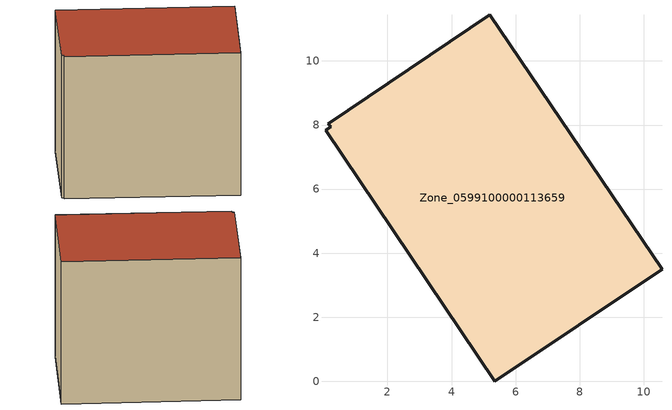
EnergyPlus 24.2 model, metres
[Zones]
Zone_0599100000113659
 floor ground (C_G): 0.22,7.95 0.16,8.04 5.2,11.44 10.57,3.49 5.35,0 0.07,7.84 z0
 wall outside (C_F): 5.35,0 10.57,3.49 5.2,11.44 0.16,8.04 0.22,7.95 0.07,7.84 5.35,0 z0:8.29
 roof outside (C_R): 0.22,7.95 0.07,7.84 5.35,0 10.57,3.49 5.2,11.44 0.16,8.04 z8.29
[BUILDING]
Pand.0599100000113659: North Axis=0; Terrain=City; Loads Convergence Tolerance Value=0.04; Temperature Convergence Tolerance Value=0.4; Solar Distribution=FullExterior; Maximum Number of Warmup Days=25; Minimum Number of Warmup Days=1
[Site:Location]
Rotterdam.The.Hague.AP_ZH_NLD Design_Conditions: Latitude=51.96; Longitude=4.45; Time Zone=1; Elevation=-4.5
[SITE:GROUNDTEMPERATURE:BUILDINGSURFACE]
18, 18, 18, 18, 18, 18, 18, 18, 18, 18, 18, 18
[MATERIAL] Thermal Absorptance=0.9; Solar Absorptance=0.7; Visible Absorptance=0.7
Name | Roughness | Thickness | Conductivity | Density | Specific Heat
G.TC.1975-1991 | MediumSmooth | 0.15 | 0.288461 | 540 | 1210
F.TC.1975-1991 | Rough | 0.3 | 0.230769 | 1920 | 840
R.TC.1975-1991 | MediumRough | 0.2 | 0.153846 | 1500 | 1000
[CONSTRUCTION]
C_G: G.TC.1975-1991
C_F: F.TC.1975-1991
C_R: R.TC.1975-1991
[ZONE]
Zone_0599100000113659: Type=1; Multiplier=1; Ceiling Height=Autocalculate; Volume=Autocalculate; Floor Area=autocalculate; Part of Total Floor Area=Yes
[ZONEINFILTRATION:DESIGNFLOWRATE]
Infil_Zone_0599100000113659: Zone or ZoneList or Space or SpaceList=Zone_0599100000113659; Schedule=AlwaysOn; Design Flow Rate Calculation Method=Flow/Area; Flow Rate per Floor Area=0.003; Constant Term Coefficient=1; Temperature Term Coefficient=0; Velocity Term Coefficient=0; Velocity Squared Term Coefficient=0
[HVACTEMPLATE:ZONE:IDEALLOADSAIRSYSTEM]
Zone_0599100000113659: Maximum Heating Supply Air Temperature=50; Minimum Cooling Supply Air Temperature=13; Maximum Heating Supply Air Humidity Ratio=0.0156; Minimum Cooling Supply Air Humidity Ratio=0.0077; Heating Limit=NoLimit; Cooling Limit=NoLimit; Dehumidification Control Type=ConstantSensibleHeatRatio; Cooling Sensible Heat Ratio=0.7; Dehumidification Setpoint=60; Humidification Control Type=None; Humidification Setpoint=30; Outdoor Air Method=None; Outdoor Air Flow Rate per Person=0.00944; Outdoor Air Flow Rate per Zone Floor Area=0; Outdoor Air Flow Rate per Zone=0; Demand Controlled Ventilation Type=None; Outdoor Air Economizer Type=NoEconomizer; Heat Recovery Type=None; Sensible Heat Recovery Effectiveness=0.7; Latent Heat Recovery Effectiveness=0.65
[ZONECONTROL:THERMOSTAT]
ThermostatControl_Zone_0599100000113659: Zone or ZoneList=Zone_0599100000113659; Control Type Schedule=DualSetpointControlType; Control 1=Thermostat_Zone_0599100000113659; Temperature Difference Between Cutout And Setpoint=0
[THERMOSTATSETPOINT:DUALSETPOINT]
Thermostat_Zone_0599100000113659: Heating Setpoint Temperature Schedule=HeatingSetpoint_Zone_0599100000113659; Cooling Setpoint Temperature Schedule=CoolingSetpoint_Zone_0599100000113659
[SCHEDULE:COMPACT]
HeatingSetpoint_Zone_0599100000113659: Through: 12/31, For: AllDays, Until: 24:00, 21
CoolingSetpoint_Zone_0599100000113659: Through: 12/31, For: AllDays, Until: 24:00, 24
DualSetpointControlType: Through: 12/31, For: AllDays, Until: 24:00, 4
AlwaysOn: Through: 12/31, For: AllDays, Until: 24:00, 1
